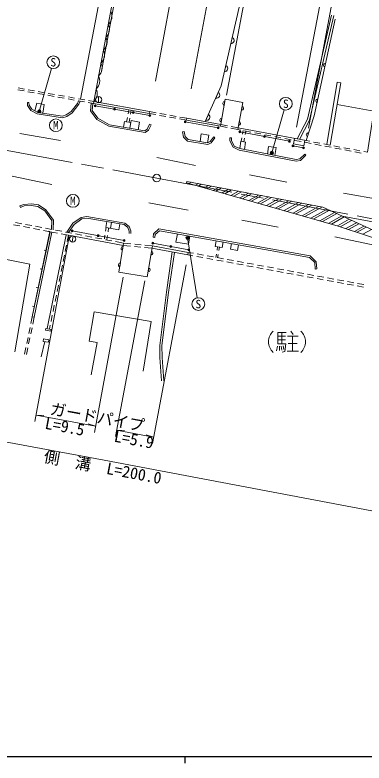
# Model space of a CAD drawing. Units: millimetres, scale not verified. Extents: x 40000 to 680000, y 20000 to 380000.
# Drawn here: x 141346 to 196120, y 204000 to 321263 of the extents above; entities that cross this region are included whole.
import ezdxf
from ezdxf.enums import TextEntityAlignment as Align

# ---------------------------------------------------------------- set-up
doc = ezdxf.new("R2010")
doc.units = ezdxf.units.MM
doc.header["$LTSCALE"] = 1000
doc.linetypes.add('CHAIN', pattern=[18.5, 12, -1.5, 3.5, -1.5])
for name, color, linetype, lineweight in [('M-BGD', 7, 'Continuous', 13), ('M-BGD-EXST', 7, 'Continuous', 13), ('M-BMK', 2, 'CHAIN', 13), ('M-BMK-SRVR', 3, 'Continuous', 13), ('M-STR-HTXT', 7, 'Continuous', 13), ('M-STR-STRC', 7, 'Continuous', 13), ('M-TTL-BAND', 7, 'Continuous', 25)]:
    doc.layers.add(name, color=color, linetype=linetype, lineweight=lineweight)
doc.styles.add('ＭＳ ゴシック', font='')
doc.styles.get('ＭＳ ゴシック').set_extended_font_data('MS Gothic')

msp = doc.modelspace()

# ---------------------------------------------------------------- hatches: boundary and pattern name
at = {"layer": 'M-BGD'}
for points in [[(153795, 307035, -0.41421), (153945, 307185, -0.41421), (154095, 307035, -1)], [(156795, 306496, -0.41421), (156945, 306646, -0.41421), (157095, 306496, -1)], [(159731, 305969, -0.41421), (159881, 306119, -0.41421), (160031, 305969, -1)], [(162362, 305497, -0.41421), (162512, 305647, -0.41421), (162662, 305497, -1)], [(167927, 304497, -0.41421), (168077, 304647, -0.41421), (168227, 304497, -1)], [(173085, 303571, -0.41421), (173235, 303721, -0.41421), (173385, 303571, -1)], [(176469, 302932, -0.41421), (176619, 303082, -0.41421), (176769, 302932, -1)], [(180361, 302194, -0.41421), (180511, 302344, -0.41421), (180661, 302194, -1)], [(184252, 301455, -0.41421), (184402, 301605, -0.41421), (184552, 301455, -1)], [(184821, 300750, -0.41421), (184971, 300900, -0.41421), (185121, 300750, -1)], [(186474, 300437, -0.41421), (186624, 300587, -0.41421), (186774, 300437, -1)], [(150191, 287441, -0.41421), (150341, 287591, -0.41421), (150491, 287441, -1)], [(154250, 286668, -0.41421), (154400, 286818, -0.41421), (154550, 286668, -1)], [(158310, 285896, -0.41421), (158460, 286046, -0.41421), (158610, 285896, -1)], [(162828, 285479, -0.41421), (162978, 285629, -0.41421), (163128, 285479, -1)], [(165643, 284963, -0.41421), (165793, 285113, -0.41421), (165943, 284963, -1)], [(168459, 284447, -0.41421), (168609, 284597, -0.41421), (168759, 284447, -1)]]:
    msp.add_hatch(color=256, dxfattribs=at).paths.add_polyline_path(points)
at = {"layer": 'M-STR-HTXT'}
for points in [[(145391, 306276, -1), (144952, 306037, -0.41421), (145052, 306376, -0.41421)], [(181874, 299770, -1), (181435, 299531, -0.41421), (181535, 299870, -0.41421)], [(168284, 286110, -1), (168580, 286513, -1)]]:
    msp.add_hatch(color=256, dxfattribs=at).paths.add_polyline_path(points)

# ---------------------------------------------------------------- linework, layer by layer
at = {"layer": 'M-BGD'}
for p, q in [((151627, 308061), (155480, 328093)), ((153647, 307394), (157508, 327838)), ((175432, 317728), (175212, 316762)), ((174432, 313322), (174212, 312356)), ((189949, 313074), (190080, 313686)), ((141857, 309822), (142842, 309645)), ((190275, 300952), (191918, 310711)), ((190816, 300849), (192460, 310620)), ((191918, 310711), (192460, 310620)), ((141800, 309522), (142784, 309345)), ((143375, 309239), (144359, 309062)), ((143432, 309539), (144416, 309362)), ((144949, 308956), (145934, 308780)), ((145007, 309256), (145991, 309079)), ((146524, 308674), (147508, 308497)), ((146582, 308973), (147566, 308796)), ((148156, 308689), (149141, 308513)), ((149731, 308406), (150715, 308229)), ((154473, 308480), (154473, 307480)), ((173256, 309119), (172853, 308214)), ((144766, 307428), (144469, 306230)), ((144766, 307428), (145922, 307250)), ((145922, 307250), (145708, 305866)), ((148099, 308391), (149083, 308214)), ((149674, 308108), (150658, 307931)), ((151249, 307825), (152233, 307648)), ((151306, 308123), (152290, 307946)), ((152823, 307542), (153647, 307394)), ((152881, 307840), (153706, 307692)), ((153647, 307394), (162392, 305824)), ((153706, 307692), (162445, 306121)), ((174177, 307081), (174288, 307697)), ((188753, 307491), (188884, 308103)), ((153945, 307035), (162512, 305497)), ((159093, 305756), (159211, 306395)), ((159487, 305687), (159605, 306324)), ((162392, 305824), (162445, 306121)), ((162445, 306121), (163498, 305932)), ((176988, 306930), (176872, 306315)), ((158866, 304528), (158984, 305166)), ((159260, 304460), (159378, 305097)), ((162392, 305824), (163444, 305635)), ((164035, 305529), (165019, 305352)), ((164088, 305825), (165072, 305648)), ((165610, 305246), (166594, 305069)), ((165663, 305542), (166647, 305365)), ((167184, 304963), (168237, 304774)), ((167238, 305259), (168290, 305070)), ((168237, 304774), (168290, 305070)), ((168290, 305070), (173643, 304108)), ((171714, 305662), (171311, 304757)), ((173712, 304494), (173823, 305109)), ((168077, 304497), (173235, 303571)), ((173590, 303812), (174650, 303611)), ((173643, 304108), (174704, 303906)), ((175294, 303794), (176355, 303593)), ((176539, 304561), (176422, 303946)), ((175239, 303499), (176299, 303298)), ((176299, 303298), (176799, 303203)), ((176355, 303593), (187014, 301571)), ((176619, 302932), (184402, 301455)), ((177072, 302588), (177175, 303132)), ((177388, 303092), (178371, 302905)), ((177465, 302518), (177568, 303058)), ((178960, 302793), (179943, 302607)), ((187222, 302190), (187421, 302784)), ((176619, 300305), (176794, 301465)), ((176794, 301465), (177534, 301342)), ((176856, 301455), (176960, 301999)), ((177251, 301389), (177354, 301929)), ((180532, 302495), (181515, 302309)), ((182104, 302197), (183087, 302010)), ((183676, 301899), (184659, 301712)), ((185027, 301045), (185193, 301916)), ((185248, 301600), (186231, 301414)), ((186680, 300731), (186845, 301603)), ((187014, 301571), (187623, 301455)), ((177356, 300163), (177534, 301342)), ((181129, 300667), (180967, 299468)), ((181129, 300667), (182318, 300507)), ((182318, 300507), (182147, 299241)), ((184971, 300750), (186624, 300437)), ((185027, 301045), (186680, 300731)), ((186820, 301302), (187803, 301116)), ((188213, 301343), (189195, 301157)), ((188392, 301004), (189375, 300817)), ((189785, 301045), (190767, 300858)), ((189964, 300706), (190947, 300519)), ((191357, 300747), (192339, 300560)), ((191536, 300407), (192519, 300221)), ((192929, 300448), (193911, 300262)), ((193108, 300109), (194090, 299923)), ((194501, 300150), (195483, 299964)), ((194680, 299811), (195662, 299624)), ((196073, 299852), (196682, 299736)), ((141424, 288730), (142406, 288543)), ((155765, 288883), (155603, 287947)), ((156504, 288755), (156342, 287819)), ((157785, 288534), (157623, 287598)), ((141126, 288380), (142108, 288193)), ((142697, 288081), (143680, 287894)), ((142995, 288431), (143978, 288244)), ((144269, 287782), (145252, 287595)), ((144567, 288132), (145550, 287945)), ((145841, 287483), (146862, 287288)), ((146139, 287833), (147121, 287646)), ((146832, 287294), (146539, 287356)), ((147711, 287534), (148693, 287347)), ((150341, 287441), (158460, 285896)), ((155653, 287938), (155563, 287347)), ((155603, 287947), (157623, 287598)), ((156047, 287870), (155956, 287276)), ((146832, 287294), (144041, 273939)), ((146862, 287288), (144071, 273932)), ((147156, 287232), (144364, 273871)), ((149405, 286804), (146420, 272090)), ((146862, 287288), (148011, 287070)), ((148600, 286958), (149749, 286739)), ((149283, 287235), (150265, 287048)), ((149749, 286739), (149550, 285759)), ((149749, 286739), (158320, 285108)), ((150306, 285646), (150497, 286627)), ((150854, 286936), (151837, 286749)), ((152426, 286637), (153408, 286450)), ((153998, 286338), (154980, 286151)), ((155472, 286754), (155381, 286163)), ((155866, 286683), (155775, 286088)), ((166600, 285669), (166827, 286949)), ((168569, 285319), (168796, 286599)), ((149431, 285171), (149232, 284191)), ((155570, 286038), (156552, 285851)), ((157141, 285739), (158385, 285503)), ((158201, 284379), (158302, 284996)), ((158320, 285108), (159485, 285000)), ((158385, 285503), (159550, 285395)), ((160147, 285340), (161143, 285248)), ((161740, 285192), (162905, 285085)), ((162906, 285086), (168537, 284054)), ((162978, 285479), (168609, 284447)), ((166600, 285669), (168569, 285319)), ((172756, 284981), (172913, 285867)), ((172756, 284981), (173839, 284788)), ((173839, 284788), (173996, 285675)), ((175168, 284552), (175326, 285438)), ((176251, 284360), (176409, 285246)), ((146219, 284358), (145925, 284419)), ((160083, 284945), (161079, 284853)), ((161676, 284798), (162841, 284691)), ((162768, 284239), (162667, 283621)), ((162841, 284691), (168465, 283660)), ((168465, 283660), (168537, 284054)), ((168537, 284054), (169344, 283906)), ((169934, 283798), (170918, 283617)), ((172945, 283793), (172848, 283264)), ((173150, 284912), (173053, 284383)), ((173445, 284858), (173348, 284329)), ((175168, 284552), (176251, 284360)), ((149113, 283603), (148914, 282623)), ((168465, 283660), (169269, 283513)), ((169859, 283405), (170843, 283225)), ((171433, 283116), (172417, 282936)), ((171508, 283509), (172492, 283329)), ((173007, 282828), (173990, 282648)), ((173082, 283221), (174066, 283041)), ((173240, 283739), (173143, 283210)), ((174656, 282933), (175639, 282752)), ((176230, 282644), (177213, 282464)), ((145605, 281421), (145311, 281483)), ((148795, 282035), (148596, 281055)), ((157780, 281802), (157881, 282419)), ((162338, 281598), (162238, 280981)), ((174581, 282540), (175564, 282359)), ((176154, 282251), (177138, 282071)), ((177728, 281963), (178712, 281783)), ((177803, 282356), (178787, 282176)), ((179302, 281674), (180286, 281494)), ((179377, 282067), (180361, 281887)), ((180951, 281779), (181935, 281599)), ((182525, 281491), (183508, 281310)), ((148476, 280467), (148278, 279487)), ((180876, 281386), (181859, 281206)), ((182450, 281098), (183433, 280917)), ((184023, 280809), (185007, 280629)), ((184099, 281202), (185082, 281022)), ((185597, 280521), (186581, 280341)), ((185672, 280914), (186656, 280734)), ((187246, 280625), (188230, 280445)), ((188820, 280337), (189804, 280157)), ((187171, 280233), (188155, 280052)), ((188745, 279944), (189728, 279764)), ((190319, 279656), (191302, 279476)), ((190394, 280049), (191377, 279868)), ((191892, 279367), (192876, 279187)), ((191968, 279760), (192951, 279580)), ((193541, 279472), (194525, 279292)), ((195115, 279183), (196099, 279003)), ((144991, 278485), (144698, 278546)), ((148158, 278899), (147959, 277919)), ((193466, 279079), (194450, 278899)), ((195040, 278791), (196024, 278610)), ((147840, 277331), (147641, 276351)), ((144378, 275548), (144084, 275610)), ((147522, 275762), (147323, 274782)), ((144071, 273932), (143851, 272881)), ((144364, 273871), (144071, 273932)), ((144364, 273871), (144145, 272819)), ((147204, 274194), (147005, 273214)), ((143728, 272293), (143524, 271314)), ((144022, 272232), (143817, 271253)), ((146886, 272626), (146765, 272028)), ((183886, 271502), (182574, 271502)), ((182574, 271502), (182574, 269707)), ((182574, 270928), (183804, 270928)), ((183230, 271502), (183230, 269707)), ((184091, 270895), (185771, 270895)), ((184632, 271682), (185009, 271191)), ((184919, 270895), (184919, 268584)), ((143401, 270727), (143196, 269748)), ((143695, 270666), (143490, 269687)), ((146016, 270053), (145476, 267682)), ((182574, 270322), (183796, 270322)), ((182574, 269707), (183845, 269707)), ((183845, 269707), (183706, 268486)), ((184214, 269781), (185648, 269781)), ((143074, 269161), (142854, 268109)), ((143367, 269100), (143147, 268048)), ((182542, 269371), (182386, 268609)), ((182829, 269330), (182878, 268650)), ((183091, 269371), (183222, 268723)), ((183443, 269412), (183558, 268830)), ((184066, 268584), (185820, 268584)), ((183706, 268486), (183288, 268412))]:
    msp.add_line(p, q, dxfattribs=at)
for points in [[(171216, 304543), (173708, 310131), (176937, 324359)], [(185649, 301830), (187241, 304906), (191019, 321255)], [(186008, 301762), (187572, 304784), (191360, 321177)], [(187014, 301571), (188316, 305450), (191563, 320611)], [(173590, 303812), (174350, 308045), (177106, 307550), (176299, 303298)], [(191888, 307219), (197679, 306161), (196682, 299736)], [(159377, 303497), (159534, 304414), (158548, 304582), (158391, 303665)], [(160700, 303271), (160907, 304484), (159584, 304709), (159534, 304414)], [(168237, 304774), (173588, 303813), (173590, 303812)], [(171576, 301239), (171762, 302446), (170576, 302629), (170391, 301425)], [(158385, 285503), (157644, 280970), (162117, 280238), (162905, 285085)], [(131731, 270500), (134202, 284077), (143688, 282178), (141329, 268432)], [(164344, 263886), (164084, 267571), (164058, 269463), (165099, 277797), (166025, 284107)], [(164693, 263911), (164434, 267586), (164409, 269444), (165446, 277750), (166370, 284044)], [(153300, 264832), (154244, 269919), (153006, 270149), (153800, 274738), (162735, 273192), (161455, 265416)]]:
    msp.add_lwpolyline(points, dxfattribs=at)
for points in [[(146181, 272133), (147034, 271980), (146979, 271678), (146127, 271831)], [(145822, 270482), (146659, 270331), (146590, 269950), (145753, 270101)]]:
    msp.add_lwpolyline(points, close=True, dxfattribs=at)
for centre, radius in [((154473, 307980), 500), ((153945, 307035), 150), ((156945, 306496), 150), ((159881, 305969), 150), ((162512, 305497), 150), ((168077, 304497), 150), ((173235, 303571), 150), ((176619, 302932), 150), ((180511, 302194), 150), ((184402, 301455), 150), ((184971, 300750), 150), ((186624, 300437), 150), ((150341, 287441), 150), ((150402, 286137), 500), ((154400, 286668), 150), ((158460, 285896), 150), ((162978, 285479), 150), ((165793, 284963), 150), ((168609, 284447), 150)]:
    msp.add_circle(centre, radius, dxfattribs=at)
for centre, radius, start, end in [((154885, 321029), 1667, 311.33928, 27.27081), ((154504, 319014), 1667, 311.33928, 27.27081), ((154123, 316999), 1667, 311.33928, 27.27081), ((175227, 317267), 505, 268.38461, 66.0428), ((153743, 314984), 1667, 311.33928, 27.27081), ((153362, 312969), 1667, 311.33928, 27.27081), ((174227, 312860), 505, 268.38461, 66.0428), ((190068, 313368), 318, 87.8006, 248.01833), ((152982, 310954), 1667, 311.33928, 27.27081), ((152601, 308940), 1667, 311.33928, 27.27081), ((172965, 308706), 505, 257.1357, 54.79389), ((174286, 307380), 318, 89.71148, 249.92921), ((188872, 307785), 318, 87.8006, 248.01833), ((176876, 306633), 318, 269.14761, 69.36534), ((171423, 305249), 505, 257.1357, 54.79389), ((173821, 304792), 318, 89.71148, 249.92921), ((176427, 304263), 318, 269.14761, 69.36534), ((187374, 302470), 318, 81.34897, 241.56671), ((158305, 284679), 318, 90.60489, 250.82262), ((162664, 283939), 318, 270.65281, 70.87054), ((157884, 282102), 318, 90.60489, 250.82262), ((162234, 281298), 318, 270.65281, 70.87054), ((183368, 270035), 2228, 131.69789, 228.01917), ((184645, 270027), 2282, 312.86378, 47.4164)]:
    msp.add_arc(centre, radius, start, end, dxfattribs=at)
at = {"layer": 'M-BGD-EXST'}
for centre in [(147763, 303981), (150434, 292121)]:
    msp.add_circle(centre, 1000, dxfattribs=at)
at = {"layer": 'M-BMK'}
msp.add_lwpolyline([(65746, 313794), (163597, 295692), (261259, 277248)], dxfattribs=at)
at = {"layer": 'M-BMK-SRVR'}
msp.add_circle((163597, 295692), 600, dxfattribs=at)
at = {"layer": 'M-STR-HTXT'}
for p, q in [((154947, 312452), (159693, 338110)), ((163403, 310888), (168150, 336545)), ((168984, 309666), (173859, 335478)), ((174518, 308694), (179380, 334436)), ((185546, 303694), (190847, 331761)), ((187390, 303502), (192662, 331419)), ((145171, 306156), (147087, 312885)), ((181654, 299650), (183570, 306379)), ((149852, 286537), (144486, 257531)), ((168432, 286311), (169960, 276924)), ((168194, 282080), (162909, 254097)), ((158336, 280174), (153827, 255803)), ((161724, 279613), (157112, 255192)), ((144668, 258515), (154009, 256787)), ((144668, 258515), (145894, 258462)), ((154009, 256787), (152847, 257180)), ((157297, 256174), (163095, 255079)), ((157297, 256174), (158524, 256121)), ((163095, 255079), (161932, 255473))]:
    msp.add_line(p, q, dxfattribs=at)
msp.add_lwpolyline([(56731, 269698), (155329, 251458), (252909, 233030)], dxfattribs=at)
for centre in [(145171, 306156), (181654, 299650), (168432, 286311)]:
    msp.add_circle(centre, 250, dxfattribs=at)
at = {"layer": 'M-STR-STRC'}
for p, q in [((143549, 307543), (143300, 307526)), ((151320, 307811), (151556, 307728)), ((153575, 307406), (153326, 307435)), ((162695, 304063), (162469, 304169)), ((148512, 301572), (142131, 302682)), ((167871, 302991), (167626, 302940)), ((172732, 301988), (172536, 302143)), ((175314, 302016), (175064, 302007)), ((187010, 299270), (186837, 299451)), ((169685, 297672), (163620, 298897)), ((147120, 294700), (140919, 295980)), ((184019, 295040), (178153, 296180)), ((168693, 294835), (169049, 295033)), ((169655, 294561), (170134, 294828)), ((170088, 294438), (170621, 294735)), ((171050, 294164), (171705, 294529)), ((171483, 294041), (172193, 294437)), ((172445, 293768), (173277, 294231)), ((172877, 293644), (173765, 294139)), ((173839, 293371), (174849, 293933)), ((174272, 293248), (175337, 293841)), ((175234, 292974), (176421, 293635)), ((175667, 292851), (176909, 293543)), ((176629, 292577), (177993, 293337)), ((177061, 292454), (178481, 293245)), ((198946, 292229), (192883, 293347)), ((178023, 292180), (179565, 293039)), ((178456, 292057), (180052, 292947)), ((179418, 291784), (181136, 292741)), ((179851, 291661), (181624, 292649)), ((180813, 291387), (182708, 292443)), ((181245, 291264), (183196, 292350)), ((182207, 290990), (184280, 292145)), ((182640, 290867), (184768, 292052)), ((142201, 291090), (142106, 291321)), ((168516, 290682), (162340, 291828)), ((183602, 290593), (185852, 291847)), ((184035, 290470), (186340, 291754)), ((184996, 290197), (187424, 291549)), ((185429, 290074), (187912, 291456)), ((186391, 289800), (188996, 291251)), ((186824, 289677), (189483, 291158)), ((187786, 289403), (190322, 290816)), ((188219, 289280), (190682, 290652)), ((189180, 289006), (191480, 290287)), ((189613, 288883), (191839, 290123)), ((190575, 288610), (192638, 289759)), ((192696, 289732), (198314, 288679)), ((182657, 288008), (176969, 289093)), ((191008, 288486), (192997, 289595)), ((191967, 288211), (193796, 289230)), ((192377, 288076), (194155, 289066)), ((193288, 287774), (194954, 288701)), ((193698, 287638), (195313, 288537)), ((194609, 287336), (196112, 288173)), ((195019, 287200), (196471, 288009)), ((195930, 286898), (197270, 287644)), ((163271, 286397), (163023, 286429)), ((197692, 285181), (191514, 286482)), ((188440, 281430), (188690, 281443))]:
    msp.add_line(p, q, dxfattribs=at)
for points in [[(143300, 307526), (143330, 307061), (143832, 306284), (144852, 305746), (148829, 305130), (149511, 305363), (150322, 305927), (151395, 307273), (151556, 307728)], [(143549, 307543), (143575, 307142), (144007, 306474), (144932, 305986), (148806, 305387), (149397, 305589), (150150, 306111), (151173, 307396), (151320, 307811)], [(153326, 307435), (153186, 306231), (154189, 304871), (156071, 303807), (161758, 302837), (162299, 303214), (162695, 304063)], [(153575, 307406), (153446, 306300), (154359, 305062), (156156, 304046), (161699, 303101), (162101, 303380), (162469, 304169)], [(167626, 302940), (167803, 302092), (168398, 301504), (171597, 300971), (172134, 301232), (172732, 301988)], [(167871, 302991), (168032, 302217), (168517, 301737), (171559, 301231), (171973, 301432), (172536, 302143)], [(175064, 302007), (175081, 301537), (175564, 300532), (176541, 300066), (185463, 298347), (186163, 298459), (187010, 299270)], [(175314, 302016), (175329, 301598), (175751, 300720), (176619, 300305), (185467, 298601), (186047, 298694), (186837, 299451)], [(206785, 283300), (189636, 291129), (168327, 295170), (168261, 294958)], [(168261, 294958), (191922, 288226), (206785, 283300), (253808, 274678)], [(142106, 291321), (142727, 291575), (143927, 291640), (145046, 291479), (146213, 290737), (147374, 289119), (147330, 287606)], [(142201, 291090), (142783, 291328), (143916, 291389), (144957, 291239), (146038, 290552), (147121, 289042), (147081, 287654)], [(149468, 287200), (150446, 288615), (151735, 289522), (152608, 289683), (158594, 288647), (159266, 288111), (159540, 287422), (159533, 287014)], [(149736, 287148), (150627, 288436), (151834, 289286), (152610, 289429), (158488, 288412), (159058, 287957), (159289, 287376), (159283, 287018)], [(163023, 286429), (163091, 286958), (163932, 287717), (187666, 283499), (188628, 282590), (188690, 281443)], [(163271, 286397), (163327, 286834), (164009, 287449), (187549, 283266), (188383, 282477), (188440, 281430)]]:
    msp.add_lwpolyline(points, dxfattribs=at)
for centre in [(147361, 313847), (183843, 307340), (170120, 275937)]:
    msp.add_circle(centre, 1000, dxfattribs=at)
at = {"layer": 'M-TTL-BAND'}
for p, q in [((40000, 205000), (579000, 205000)), ((168000, 205000), (168000, 204000))]:
    msp.add_line(p, q, dxfattribs=at)

# ---------------------------------------------------------------- texts
at = {"layer": 'M-BGD-EXST', "style": 'ＭＳ ゴシック'}
for p in [(147763, 303981), (150434, 292121)]:
    msp.add_text('M', height=1320, dxfattribs=at).set_placement(p, align=Align.MIDDLE_CENTER)
at = {"layer": 'M-STR-HTXT', "style": 'ＭＳ ゴシック'}
msp.add_text('ガードパイプ', height=1833, rotation=349.519, dxfattribs=at).set_placement((154009, 256787), align=Align.BOTTOM_CENTER)
for s, rotation, p in [('L=9.5', 349.519, (149339, 257651)), ('L=5.9', 349.519, (160196, 255627)), ('側\u3000溝\u3000L=200.0', 349.306, (155295, 251261))]:
    msp.add_text(s, height=1833, rotation=rotation, dxfattribs=at).set_placement(p, align=Align.TOP_CENTER)
at = {"layer": 'M-STR-STRC', "style": 'ＭＳ ゴシック'}
for p in [(147361, 313847), (183843, 307340), (170120, 275937)]:
    msp.add_text('S', height=1320, dxfattribs=at).set_placement(p, align=Align.MIDDLE_CENTER)

doc.saveas('drawing.dxf')
